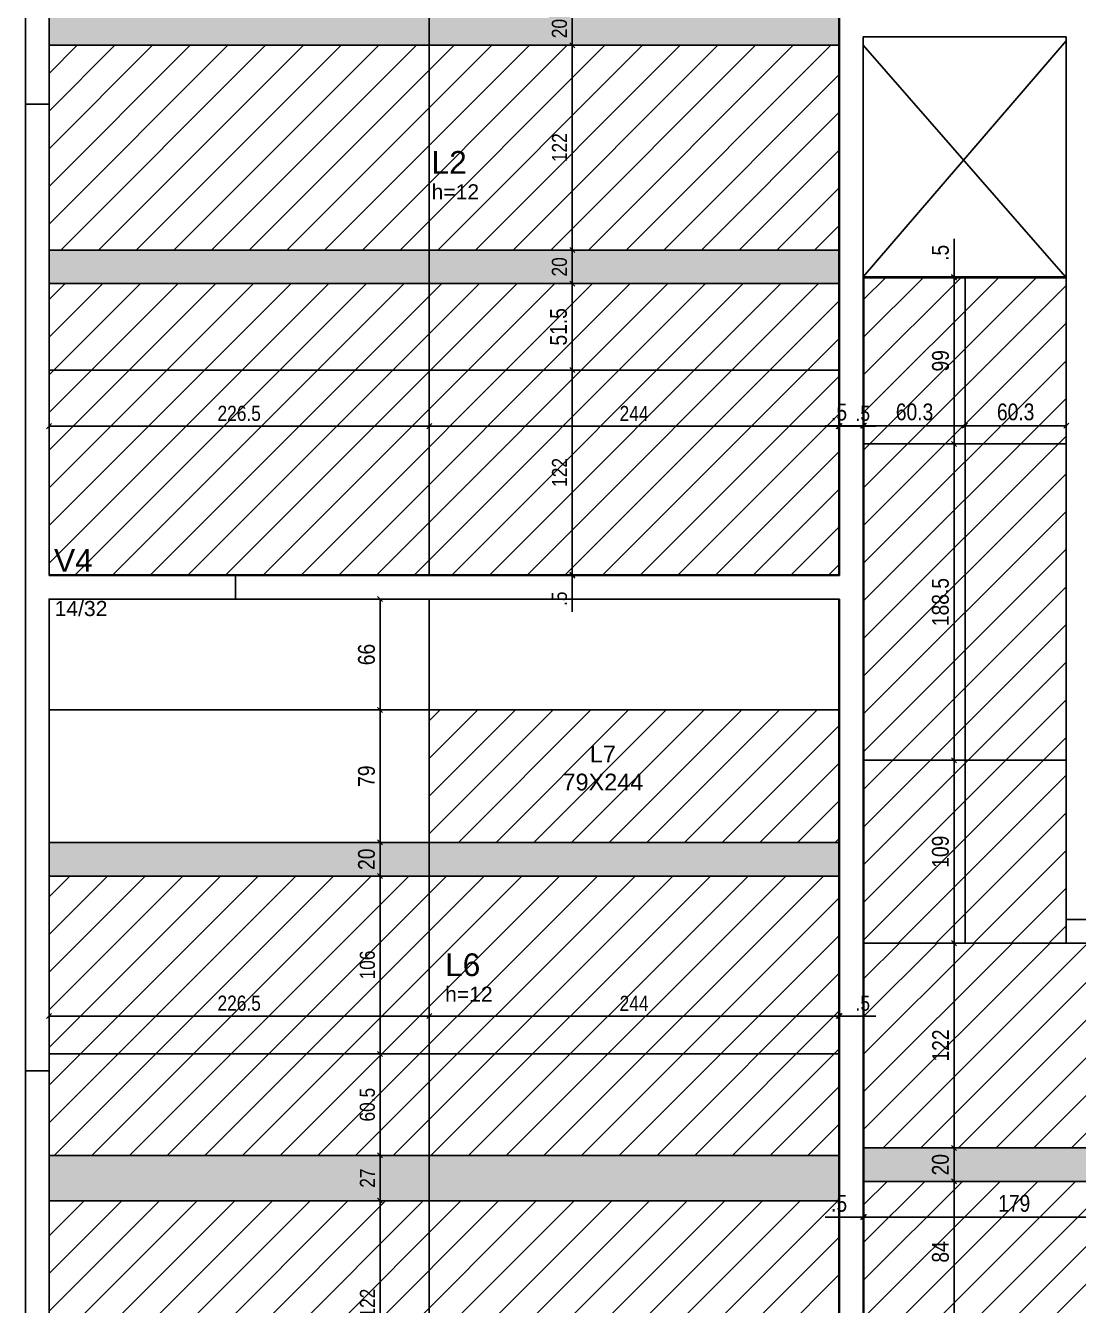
# Model space of a CAD drawing. Header units: millimetres. Extents: x 2319 to 6611, y 404 to 3152.
# Drawn here: x 3524 to 4151, y 1841 to 2603 of the extents above; entities that cross this region are included whole.
import ezdxf

# ---------------------------------------------------------------- set-up
doc = ezdxf.new("R2010")
doc.units = ezdxf.units.MM
for name, color, linetype in [('10', 252, 'Continuous'), ('9', 8, 'Continuous'), ('AUX00', 7, 'Continuous'), ('COTA', 241, 'Continuous'), ('ES-VIGA', 3, 'Continuous'), ('Painéis', 200, 'Continuous'), ('VIG-D', 2, 'Continuous'), ('VIG-N', 4, 'Continuous')]:
    doc.layers.add(name, color=color, linetype=linetype)
doc.layers.add('Hachura', color=251, linetype='Continuous', lineweight=9)
doc.layers.add('REAPROVEITAMENTO', color=251, linetype='Continuous', lineweight=9)
doc.styles.add('COTA TECNICA', font='techl___.ttf', dxfattribs={"height": 10})
doc.styles.add('COTA TECNICA-50', font='techl___.ttf', dxfattribs={"height": 9})
doc.styles.get("Standard").update_dxf_attribs({"font": 'arial.ttf'})
doc.styles.add('TQS_ARIAL', font='arial.ttf')
doc.dimstyles.new('COTA PAINEL-50', dxfattribs={"dimtxt": 9, "dimasz": 3, "dimexe": 3, "dimexo": 3, "dimgap": 3, "dimtad": 1, "dimdec": 1, "dimzin": 12, "dimdsep": 46, "dimtxsty": 'COTA TECNICA-50', "dimblk1": 'OBLIQUE', "dimblk2": 'OBLIQUE', "dimsah": 1, "dimcen": 0.9, "dimclrd": 4, "dimclre": 4, "dimclrt": 240, "dimadec": 1, "dimazin": 3, "dimtfac": 1, "dimtdec": 1, "dimtmove": 0, "dimatfit": 3, "dimfxl": 1, "dimtolj": 1, "dimtzin": 12, "dimarcsym": 0})
doc.dimstyles.new('PAINEL', dxfattribs={"dimtxt": 10, "dimasz": 3, "dimexe": 3, "dimexo": 3, "dimgap": 3, "dimtad": 1, "dimdec": 1, "dimzin": 12, "dimdsep": 46, "dimtxsty": 'COTA TECNICA', "dimblk1": 'OBLIQUE', "dimblk2": 'OBLIQUE', "dimsah": 1, "dimcen": 0.9, "dimclrd": 4, "dimclre": 4, "dimclrt": 240, "dimadec": 1, "dimazin": 3, "dimtfac": 1, "dimtdec": 1, "dimtmove": 0, "dimatfit": 3, "dimfxl": 1, "dimtolj": 1, "dimtzin": 12, "dimarcsym": 0})

# ---------------------------------------------------------------- blocks, each defined once
blk = doc.blocks.new('_Oblique')
at = {"color": 0, "linetype": 'ByBlock', "lineweight": -2}
blk.add_line((-0.5, -0.5), (0.5, 0.5), dxfattribs=at)
blk = doc.blocks.new('*D85')
at = {"layer": 'COTA', "color": 4, "lineweight": -2, "transparency": 16777216}
for p, q in [((3849.19, 2275.99), (3849.19, 2397.99)), ((3852.19, 2275.99), (3852.19, 2275.99))]:
    blk.add_line(p, q, dxfattribs=at)
at = {"layer": 'Defpoints', "color": 0, "transparency": 16777216}
for p in [(3849.19, 2397.99), (3849.19, 2397.99), (3849.19, 2275.99)]:
    blk.add_point(p, dxfattribs=at)
at = {"layer": 'COTA', "color": 4, "lineweight": -2, "transparency": 16777216, "xscale": 3, "yscale": 3, "zscale": 3}
for p, rotation in [((3849.19, 2397.99), 90), ((3849.19, 2275.99), 270)]:
    blk.add_blockref('_Oblique', p, dxfattribs=dict(at, rotation=rotation))
at = {"layer": 'COTA', "color": 240, "transparency": 16777216, "insert": (3841.64, 2336.99), "char_height": 9, "attachment_point": 5, "rotation": 90, "style": 'COTA TECNICA-50'}
blk.add_mtext('\\A1;122', dxfattribs=at)
blk = doc.blocks.new('*D86')
at = {"layer": 'COTA', "color": 4, "lineweight": -2, "transparency": 16777216}
for p, q in [((3849.19, 2449.49), (3849.19, 2469.49)), ((3852.19, 2449.49), (3852.19, 2449.49))]:
    blk.add_line(p, q, dxfattribs=at)
at = {"layer": 'Defpoints', "color": 0, "transparency": 16777216}
for p in [(3849.19, 2469.49), (3849.19, 2469.49), (3849.19, 2449.49)]:
    blk.add_point(p, dxfattribs=at)
at = {"layer": 'COTA', "color": 4, "lineweight": -2, "transparency": 16777216, "xscale": 3, "yscale": 3, "zscale": 3}
for p, rotation in [((3849.19, 2469.49), 90), ((3849.19, 2449.49), 270)]:
    blk.add_blockref('_Oblique', p, dxfattribs=dict(at, rotation=rotation))
at = {"layer": 'COTA', "color": 240, "transparency": 16777216, "insert": (3841.6, 2459.49), "char_height": 9, "attachment_point": 5, "rotation": 90, "style": 'COTA TECNICA-50'}
blk.add_mtext('\\A1;20', dxfattribs=at)
blk = doc.blocks.new('*D87')
at = {"layer": 'COTA', "color": 4, "lineweight": -2, "transparency": 16777216}
blk.add_line((3849.19, 2469.49), (3849.19, 2591.49), dxfattribs=at)
at = {"layer": 'Defpoints', "color": 0, "transparency": 16777216}
for p in [(3849.19, 2591.49), (3849.19, 2591.49), (3849.19, 2469.49)]:
    blk.add_point(p, dxfattribs=at)
at = {"layer": 'COTA', "color": 4, "lineweight": -2, "transparency": 16777216, "xscale": 3, "yscale": 3, "zscale": 3}
for p, rotation in [((3849.19, 2591.49), 90), ((3849.19, 2469.49), 270)]:
    blk.add_blockref('_Oblique', p, dxfattribs=dict(at, rotation=rotation))
at = {"layer": 'COTA', "color": 240, "transparency": 16777216, "insert": (3841.64, 2530.49), "char_height": 9, "attachment_point": 5, "rotation": 90, "style": 'COTA TECNICA-50'}
blk.add_mtext('\\A1;122', dxfattribs=at)
blk = doc.blocks.new('*D88')
at = {"layer": 'COTA', "color": 4, "lineweight": -2, "transparency": 16777216}
for p, q in [((3849.19, 2275.99), (3849.19, 2278.99)), ((3849.19, 2275.99), (3849.19, 2275.49)), ((3849.19, 2275.49), (3849.19, 2253.9))]:
    blk.add_line(p, q, dxfattribs=at)
at = {"layer": 'Defpoints', "color": 0, "transparency": 16777216}
for p in [(3849.19, 2275.99), (3849.19, 2275.49), (3849.19, 2275.49)]:
    blk.add_point(p, dxfattribs=at)
at = {"layer": 'COTA', "color": 4, "lineweight": -2, "transparency": 16777216, "xscale": 3, "yscale": 3, "zscale": 3}
for p, rotation in [((3849.19, 2275.99), 270), ((3849.19, 2275.49), 90)]:
    blk.add_blockref('_Oblique', p, dxfattribs=dict(at, rotation=rotation))
at = {"layer": 'COTA', "color": 240, "transparency": 16777216, "insert": (3841.59, 2261.7), "char_height": 9, "attachment_point": 5, "rotation": 90, "style": 'COTA TECNICA-50'}
blk.add_mtext('\\A1;.5', dxfattribs=at)
blk = doc.blocks.new('*D157')
at = {"layer": 'COTA', "color": 4, "lineweight": -2, "transparency": 16777216}
for p, q in [((3764.03, 2407.86), (3764.03, 2361.55)), ((3537.53, 2364.55), (3764.03, 2364.55))]:
    blk.add_line(p, q, dxfattribs=at)
at = {"layer": 'Defpoints', "color": 0, "transparency": 16777216}
for p in [(3764.03, 2410.86), (3537.53, 2364.55), (3764.03, 2364.55)]:
    blk.add_point(p, dxfattribs=at)
at = {"layer": 'COTA', "color": 4, "lineweight": -2, "transparency": 16777216, "xscale": 3, "yscale": 3, "zscale": 3, "rotation": 180}
blk.add_blockref('_Oblique', (3537.53, 2364.55), dxfattribs=at)
at = {"layer": 'COTA', "color": 4, "lineweight": -2, "transparency": 16777216, "xscale": 3, "yscale": 3, "zscale": 3}
blk.add_blockref('_Oblique', (3764.03, 2364.55), dxfattribs=at)
at = {"layer": 'COTA', "color": 240, "transparency": 16777216, "insert": (3650.78, 2372.15), "char_height": 9, "attachment_point": 5, "style": 'COTA TECNICA-50'}
blk.add_mtext('\\A1;226.5', dxfattribs=at)
blk = doc.blocks.new('*D158')
at = {"layer": 'COTA', "color": 4, "lineweight": -2, "transparency": 16777216}
for p, q in [((4008.03, 2407.86), (4008.03, 2361.55)), ((3764.03, 2364.55), (4008.03, 2364.55))]:
    blk.add_line(p, q, dxfattribs=at)
at = {"layer": 'Defpoints', "color": 0, "transparency": 16777216}
for p in [(4008.03, 2410.86), (3764.03, 2364.55), (4008.03, 2364.55)]:
    blk.add_point(p, dxfattribs=at)
at = {"layer": 'COTA', "color": 4, "lineweight": -2, "transparency": 16777216, "xscale": 3, "yscale": 3, "zscale": 3, "rotation": 180}
blk.add_blockref('_Oblique', (3764.03, 2364.55), dxfattribs=at)
at = {"layer": 'COTA', "color": 4, "lineweight": -2, "transparency": 16777216, "xscale": 3, "yscale": 3, "zscale": 3}
blk.add_blockref('_Oblique', (4008.03, 2364.55), dxfattribs=at)
at = {"layer": 'COTA', "color": 240, "transparency": 16777216, "insert": (3886.03, 2372.11), "char_height": 9, "attachment_point": 5, "style": 'COTA TECNICA-50'}
blk.add_mtext('\\A1;244', dxfattribs=at)
blk = doc.blocks.new('*D89')
at = {"layer": 'COTA', "color": 4, "lineweight": -2, "transparency": 16777216}
for p, q in [((4008.03, 2364.55), (4005.03, 2364.55)), ((4008.03, 2364.55), (4008.53, 2364.55)), ((4008.53, 2364.55), (4030.12, 2364.55))]:
    blk.add_line(p, q, dxfattribs=at)
at = {"layer": 'Defpoints', "color": 0, "transparency": 16777216}
for p in [(4008.03, 2364.55), (4008.53, 2364.55), (4008.53, 2364.55)]:
    blk.add_point(p, dxfattribs=at)
at = {"layer": 'COTA', "color": 4, "lineweight": -2, "transparency": 16777216, "xscale": 3, "yscale": 3, "zscale": 3}
blk.add_blockref('_Oblique', (4008.03, 2364.55), dxfattribs=at)
at = {"layer": 'COTA', "color": 4, "lineweight": -2, "transparency": 16777216, "xscale": 3, "yscale": 3, "zscale": 3, "rotation": 180}
blk.add_blockref('_Oblique', (4008.53, 2364.55), dxfattribs=at)
at = {"layer": 'COTA', "color": 240, "transparency": 16777216, "insert": (4022.32, 2372.15), "char_height": 9, "attachment_point": 5, "style": 'COTA TECNICA-50'}
blk.add_mtext('\\A1;.5', dxfattribs=at)
blk = doc.blocks.new('*D90')
at = {"layer": 'COTA', "color": 4, "lineweight": -2, "transparency": 16777216}
for p, q in [((3849.19, 2397.99), (3849.19, 2449.49)), ((3852.19, 2449.49), (3852.19, 2449.49)), ((3852.19, 2397.99), (3852.19, 2397.99))]:
    blk.add_line(p, q, dxfattribs=at)
at = {"layer": 'Defpoints', "color": 0, "transparency": 16777216}
for p in [(3849.19, 2449.49), (3849.19, 2449.49), (3849.19, 2397.99)]:
    blk.add_point(p, dxfattribs=at)
at = {"layer": 'COTA', "color": 4, "lineweight": -2, "transparency": 16777216, "xscale": 3, "yscale": 3, "zscale": 3}
for p, rotation in [((3849.19, 2449.49), 90), ((3849.19, 2397.99), 270)]:
    blk.add_blockref('_Oblique', p, dxfattribs=dict(at, rotation=rotation))
at = {"layer": 'COTA', "color": 240, "transparency": 16777216, "insert": (3841.08, 2423.74), "char_height": 10, "attachment_point": 5, "rotation": 90, "style": 'COTA TECNICA'}
blk.add_mtext('\\A1;51.5', dxfattribs=at)
blk = doc.blocks.new('*D91')
at = {"layer": 'COTA', "color": 4, "lineweight": -2, "transparency": 16777216}
blk.add_line((3764.03, 2013.09), (4008.03, 2013.09), dxfattribs=at)
at = {"layer": 'Defpoints', "color": 0, "transparency": 16777216}
for p in [(3764.03, 2013.09), (4008.03, 2013.09), (4008.03, 2013.09)]:
    blk.add_point(p, dxfattribs=at)
at = {"layer": 'COTA', "color": 4, "lineweight": -2, "transparency": 16777216, "xscale": 3, "yscale": 3, "zscale": 3, "rotation": 180}
blk.add_blockref('_Oblique', (3764.03, 2013.09), dxfattribs=at)
at = {"layer": 'COTA', "color": 4, "lineweight": -2, "transparency": 16777216, "xscale": 3, "yscale": 3, "zscale": 3}
blk.add_blockref('_Oblique', (4008.03, 2013.09), dxfattribs=at)
at = {"layer": 'COTA', "color": 240, "transparency": 16777216, "insert": (3886.03, 2020.65), "char_height": 9, "attachment_point": 5, "style": 'COTA TECNICA-50'}
blk.add_mtext('\\A1;244', dxfattribs=at)
blk = doc.blocks.new('*D92')
at = {"layer": 'COTA', "color": 4, "lineweight": -2, "transparency": 16777216}
for p, q in [((4008.03, 2013.09), (4005.03, 2013.09)), ((4008.03, 2013.09), (4008.53, 2013.09)), ((4008.53, 2013.09), (4030.12, 2013.09))]:
    blk.add_line(p, q, dxfattribs=at)
at = {"layer": 'Defpoints', "color": 0, "transparency": 16777216}
for p in [(4008.03, 2013.09), (4008.53, 2013.09), (4008.53, 2013.09)]:
    blk.add_point(p, dxfattribs=at)
at = {"layer": 'COTA', "color": 4, "lineweight": -2, "transparency": 16777216, "xscale": 3, "yscale": 3, "zscale": 3}
blk.add_blockref('_Oblique', (4008.03, 2013.09), dxfattribs=at)
at = {"layer": 'COTA', "color": 4, "lineweight": -2, "transparency": 16777216, "xscale": 3, "yscale": 3, "zscale": 3, "rotation": 180}
blk.add_blockref('_Oblique', (4008.53, 2013.09), dxfattribs=at)
at = {"layer": 'COTA', "color": 240, "transparency": 16777216, "insert": (4022.32, 2020.69), "char_height": 9, "attachment_point": 5, "style": 'COTA TECNICA-50'}
blk.add_mtext('\\A1;.5', dxfattribs=at)
blk = doc.blocks.new('*D93')
at = {"layer": 'COTA', "color": 4, "lineweight": -2, "transparency": 16777216}
for p, q in [((3734.76, 2096.5), (3734.76, 1990.5)), ((3735.83, 1990.5), (3731.76, 1990.5))]:
    blk.add_line(p, q, dxfattribs=at)
at = {"layer": 'Defpoints', "color": 0, "transparency": 16777216}
for p in [(3734.76, 2096.5), (3734.76, 1990.5), (3738.83, 1990.5)]:
    blk.add_point(p, dxfattribs=at)
at = {"layer": 'COTA', "color": 4, "lineweight": -2, "transparency": 16777216, "xscale": 3, "yscale": 3, "zscale": 3}
for p, rotation in [((3734.76, 2096.5), 90), ((3734.76, 1990.5), 270)]:
    blk.add_blockref('_Oblique', p, dxfattribs=dict(at, rotation=rotation))
at = {"layer": 'COTA', "color": 240, "transparency": 16777216, "insert": (3727.17, 2043.5), "char_height": 9, "attachment_point": 5, "rotation": 90, "style": 'COTA TECNICA-50'}
blk.add_mtext('\\A1;106', dxfattribs=at)
blk = doc.blocks.new('*D94')
at = {"layer": 'COTA', "color": 4, "lineweight": -2, "transparency": 16777216}
for p, q in [((3734.76, 1990.5), (3734.76, 1930)), ((3735.83, 1930), (3731.76, 1930))]:
    blk.add_line(p, q, dxfattribs=at)
at = {"layer": 'Defpoints', "color": 0, "transparency": 16777216}
for p in [(3734.76, 1990.5), (3734.76, 1930), (3738.83, 1930)]:
    blk.add_point(p, dxfattribs=at)
at = {"layer": 'COTA', "color": 4, "lineweight": -2, "transparency": 16777216, "xscale": 3, "yscale": 3, "zscale": 3}
for p, rotation in [((3734.76, 1990.5), 90), ((3734.76, 1930), 270)]:
    blk.add_blockref('_Oblique', p, dxfattribs=dict(at, rotation=rotation))
at = {"layer": 'COTA', "color": 240, "transparency": 16777216, "insert": (3727.16, 1960.25), "char_height": 9, "attachment_point": 5, "rotation": 90, "style": 'COTA TECNICA-50'}
blk.add_mtext('\\A1;60.5', dxfattribs=at)
blk = doc.blocks.new('*D95')
at = {"layer": 'COTA', "color": 4, "lineweight": -2, "transparency": 16777216}
for p, q in [((3734.76, 1930), (3734.76, 1903)), ((3737.76, 1930), (3737.76, 1930)), ((3735.83, 1903), (3731.76, 1903))]:
    blk.add_line(p, q, dxfattribs=at)
at = {"layer": 'Defpoints', "color": 0, "transparency": 16777216}
for p in [(3734.76, 1930), (3734.76, 1903), (3738.83, 1903)]:
    blk.add_point(p, dxfattribs=at)
at = {"layer": 'COTA', "color": 4, "lineweight": -2, "transparency": 16777216, "xscale": 3, "yscale": 3, "zscale": 3}
for p, rotation in [((3734.76, 1930), 90), ((3734.76, 1903), 270)]:
    blk.add_blockref('_Oblique', p, dxfattribs=dict(at, rotation=rotation))
at = {"layer": 'COTA', "color": 240, "transparency": 16777216, "insert": (3727.2, 1916.5), "char_height": 9, "attachment_point": 5, "rotation": 90, "style": 'COTA TECNICA-50'}
blk.add_mtext('\\A1;27', dxfattribs=at)
blk = doc.blocks.new('*D96')
at = {"layer": 'COTA', "color": 4, "lineweight": -2, "transparency": 16777216}
for p, q in [((3734.76, 1903), (3734.76, 1781)), ((3735.83, 1781), (3731.76, 1781))]:
    blk.add_line(p, q, dxfattribs=at)
at = {"layer": 'Defpoints', "color": 0, "transparency": 16777216}
for p in [(3734.76, 1903), (3734.76, 1781), (3738.83, 1781)]:
    blk.add_point(p, dxfattribs=at)
at = {"layer": 'COTA', "color": 4, "lineweight": -2, "transparency": 16777216, "xscale": 3, "yscale": 3, "zscale": 3}
for p, rotation in [((3734.76, 1903), 90), ((3734.76, 1781), 270)]:
    blk.add_blockref('_Oblique', p, dxfattribs=dict(at, rotation=rotation))
at = {"layer": 'COTA', "color": 240, "transparency": 16777216, "insert": (3727.21, 1842), "char_height": 9, "attachment_point": 5, "rotation": 90, "style": 'COTA TECNICA-50'}
blk.add_mtext('\\A1;122', dxfattribs=at)
blk = doc.blocks.new('*D97')
at = {"layer": 'COTA', "color": 4, "lineweight": -2, "transparency": 16777216}
blk.add_line((3537.53, 2013.09), (3764.03, 2013.09), dxfattribs=at)
at = {"layer": 'Defpoints', "color": 0, "transparency": 16777216}
for p in [(3537.53, 2013.09), (3764.03, 2013.09), (3764.03, 2013.09)]:
    blk.add_point(p, dxfattribs=at)
at = {"layer": 'COTA', "color": 4, "lineweight": -2, "transparency": 16777216, "xscale": 3, "yscale": 3, "zscale": 3, "rotation": 180}
blk.add_blockref('_Oblique', (3537.53, 2013.09), dxfattribs=at)
at = {"layer": 'COTA', "color": 4, "lineweight": -2, "transparency": 16777216, "xscale": 3, "yscale": 3, "zscale": 3}
blk.add_blockref('_Oblique', (3764.03, 2013.09), dxfattribs=at)
at = {"layer": 'COTA', "color": 240, "transparency": 16777216, "insert": (3650.78, 2020.69), "char_height": 9, "attachment_point": 5, "style": 'COTA TECNICA-50'}
blk.add_mtext('\\A1;226.5', dxfattribs=at)
blk = doc.blocks.new('*D38')
at = {"layer": 'COTA', "color": 4, "lineweight": -2, "transparency": 16777216}
blk.add_line((4076.72, 1830.5), (4076.72, 1914.5), dxfattribs=at)
at = {"layer": 'Defpoints', "color": 0, "transparency": 16777216}
for p in [(4076.72, 1914.5), (4076.72, 1914.5), (4076.72, 1830.5)]:
    blk.add_point(p, dxfattribs=at)
at = {"layer": 'COTA', "color": 4, "lineweight": -2, "transparency": 16777216, "xscale": 3, "yscale": 3, "zscale": 3}
for p, rotation in [((4076.72, 1914.5), 90), ((4076.72, 1830.5), 270)]:
    blk.add_blockref('_Oblique', p, dxfattribs=dict(at, rotation=rotation))
at = {"layer": 'COTA', "color": 240, "transparency": 16777216, "insert": (4068.62, 1872.5), "char_height": 10, "attachment_point": 5, "rotation": 90, "style": 'COTA TECNICA'}
blk.add_mtext('\\A1;84', dxfattribs=at)
blk = doc.blocks.new('*D39')
at = {"layer": 'COTA', "color": 4, "lineweight": -2, "transparency": 16777216}
blk.add_line((4076.72, 1914.5), (4076.72, 1934.5), dxfattribs=at)
at = {"layer": 'Defpoints', "color": 0, "transparency": 16777216}
for p in [(4076.72, 1934.5), (4076.72, 1934.5), (4076.72, 1914.5)]:
    blk.add_point(p, dxfattribs=at)
at = {"layer": 'COTA', "color": 4, "lineweight": -2, "transparency": 16777216, "xscale": 3, "yscale": 3, "zscale": 3}
for p, rotation in [((4076.72, 1934.5), 90), ((4076.72, 1914.5), 270)]:
    blk.add_blockref('_Oblique', p, dxfattribs=dict(at, rotation=rotation))
at = {"layer": 'COTA', "color": 240, "transparency": 16777216, "insert": (4068.61, 1924.5), "char_height": 10, "attachment_point": 5, "rotation": 90, "style": 'COTA TECNICA'}
blk.add_mtext('\\A1;20', dxfattribs=at)
blk = doc.blocks.new('*D40')
at = {"layer": 'COTA', "color": 4, "lineweight": -2, "transparency": 16777216}
blk.add_line((4076.72, 1934.5), (4076.72, 2056.5), dxfattribs=at)
at = {"layer": 'Defpoints', "color": 0, "transparency": 16777216}
for p in [(4076.72, 2056.5), (4076.72, 2056.5), (4076.72, 1934.5)]:
    blk.add_point(p, dxfattribs=at)
at = {"layer": 'COTA', "color": 4, "lineweight": -2, "transparency": 16777216, "xscale": 3, "yscale": 3, "zscale": 3}
for p, rotation in [((4076.72, 2056.5), 90), ((4076.72, 1934.5), 270)]:
    blk.add_blockref('_Oblique', p, dxfattribs=dict(at, rotation=rotation))
at = {"layer": 'COTA', "color": 240, "transparency": 16777216, "insert": (4068.66, 1995.5), "char_height": 10, "attachment_point": 5, "rotation": 90, "style": 'COTA TECNICA'}
blk.add_mtext('\\A1;122', dxfattribs=at)
blk = doc.blocks.new('*D44')
at = {"layer": 'COTA', "color": 4, "lineweight": -2, "transparency": 16777216}
blk.add_line((4143.53, 2364.78), (4083.28, 2364.78), dxfattribs=at)
at = {"layer": 'Defpoints', "color": 0, "transparency": 16777216}
for p in [(4083.28, 2364.78), (4083.28, 2364.78), (4143.53, 2364.78)]:
    blk.add_point(p, dxfattribs=at)
at = {"layer": 'COTA', "color": 4, "lineweight": -2, "transparency": 16777216, "xscale": 3, "yscale": 3, "zscale": 3, "rotation": 180}
blk.add_blockref('_Oblique', (4083.28, 2364.78), dxfattribs=at)
at = {"layer": 'COTA', "color": 4, "lineweight": -2, "transparency": 16777216, "xscale": 3, "yscale": 3, "zscale": 3}
blk.add_blockref('_Oblique', (4143.53, 2364.78), dxfattribs=at)
at = {"layer": 'COTA', "color": 240, "transparency": 16777216, "insert": (4113.4, 2373), "char_height": 10, "attachment_point": 5, "style": 'COTA TECNICA'}
blk.add_mtext('\\A1;60.3', dxfattribs=at)
blk = doc.blocks.new('*D45')
at = {"layer": 'COTA', "color": 4, "lineweight": -2, "transparency": 16777216}
blk.add_line((4083.28, 2364.78), (4023.03, 2364.78), dxfattribs=at)
at = {"layer": 'Defpoints', "color": 0, "transparency": 16777216}
for p in [(4023.03, 2364.78), (4023.03, 2364.78), (4083.28, 2364.78)]:
    blk.add_point(p, dxfattribs=at)
at = {"layer": 'COTA', "color": 4, "lineweight": -2, "transparency": 16777216, "xscale": 3, "yscale": 3, "zscale": 3, "rotation": 180}
blk.add_blockref('_Oblique', (4023.03, 2364.78), dxfattribs=at)
at = {"layer": 'COTA', "color": 4, "lineweight": -2, "transparency": 16777216, "xscale": 3, "yscale": 3, "zscale": 3}
blk.add_blockref('_Oblique', (4083.28, 2364.78), dxfattribs=at)
at = {"layer": 'COTA', "color": 240, "transparency": 16777216, "insert": (4053.15, 2373), "char_height": 10, "attachment_point": 5, "style": 'COTA TECNICA'}
blk.add_mtext('\\A1;60.3', dxfattribs=at)
blk = doc.blocks.new('*D46')
at = {"layer": 'COTA', "color": 4, "lineweight": -2, "transparency": 16777216}
for p, q in [((4022.53, 2364.78), (3999.87, 2364.78)), ((4023.03, 2364.78), (4022.53, 2364.78)), ((4023.03, 2364.78), (4026.03, 2364.78))]:
    blk.add_line(p, q, dxfattribs=at)
at = {"layer": 'Defpoints', "color": 0, "transparency": 16777216}
for p in [(4022.53, 2364.78), (4022.53, 2364.78), (4023.03, 2364.78)]:
    blk.add_point(p, dxfattribs=at)
at = {"layer": 'COTA', "color": 4, "lineweight": -2, "transparency": 16777216, "xscale": 3, "yscale": 3, "zscale": 3}
blk.add_blockref('_Oblique', (4022.53, 2364.78), dxfattribs=at)
at = {"layer": 'COTA', "color": 4, "lineweight": -2, "transparency": 16777216, "xscale": 3, "yscale": 3, "zscale": 3, "rotation": 180}
blk.add_blockref('_Oblique', (4023.03, 2364.78), dxfattribs=at)
at = {"layer": 'COTA', "color": 240, "transparency": 16777216, "insert": (4008.2, 2372.89), "char_height": 10, "attachment_point": 5, "style": 'COTA TECNICA'}
blk.add_mtext('\\A1;.5', dxfattribs=at)
blk = doc.blocks.new('*D48')
at = {"layer": 'COTA', "color": 4, "lineweight": -2, "transparency": 16777216}
for p, q in [((4076.72, 2056.5), (4076.72, 2165.5)), ((4077.17, 2165.5), (4079.72, 2165.5)), ((4077.17, 2056.5), (4079.72, 2056.5))]:
    blk.add_line(p, q, dxfattribs=at)
at = {"layer": 'Defpoints', "color": 0, "transparency": 16777216}
for p in [(4074.17, 2165.5), (4076.72, 2165.5), (4074.17, 2056.5)]:
    blk.add_point(p, dxfattribs=at)
at = {"layer": 'COTA', "color": 4, "lineweight": -2, "transparency": 16777216, "xscale": 3, "yscale": 3, "zscale": 3}
for p, rotation in [((4076.72, 2165.5), 90), ((4076.72, 2056.5), 270)]:
    blk.add_blockref('_Oblique', p, dxfattribs=dict(at, rotation=rotation))
at = {"layer": 'COTA', "color": 240, "transparency": 16777216, "insert": (4068.59, 2111), "char_height": 10, "attachment_point": 5, "rotation": 90, "style": 'COTA TECNICA'}
blk.add_mtext('\\A1;109', dxfattribs=at)
blk = doc.blocks.new('*D49')
at = {"layer": 'COTA', "color": 4, "lineweight": -2, "transparency": 16777216}
blk.add_line((4076.72, 2165.5), (4076.72, 2354), dxfattribs=at)
at = {"layer": 'Defpoints', "color": 0, "transparency": 16777216}
for p in [(4076.72, 2354), (4076.72, 2354), (4076.72, 2165.5)]:
    blk.add_point(p, dxfattribs=at)
at = {"layer": 'COTA', "color": 4, "lineweight": -2, "transparency": 16777216, "xscale": 3, "yscale": 3, "zscale": 3}
for p, rotation in [((4076.72, 2354), 90), ((4076.72, 2165.5), 270)]:
    blk.add_blockref('_Oblique', p, dxfattribs=dict(at, rotation=rotation))
at = {"layer": 'COTA', "color": 240, "transparency": 16777216, "insert": (4068.59, 2259.75), "char_height": 10, "attachment_point": 5, "rotation": 90, "style": 'COTA TECNICA'}
blk.add_mtext('\\A1;188.5', dxfattribs=at)
blk = doc.blocks.new('*D50')
at = {"layer": 'COTA', "color": 4, "lineweight": -2, "transparency": 16777216}
blk.add_line((4076.72, 2354), (4076.72, 2453), dxfattribs=at)
at = {"layer": 'Defpoints', "color": 0, "transparency": 16777216}
for p in [(4076.72, 2453), (4076.72, 2453), (4076.72, 2354)]:
    blk.add_point(p, dxfattribs=at)
at = {"layer": 'COTA', "color": 4, "lineweight": -2, "transparency": 16777216, "xscale": 3, "yscale": 3, "zscale": 3}
for p, rotation in [((4076.72, 2453), 90), ((4076.72, 2354), 270)]:
    blk.add_blockref('_Oblique', p, dxfattribs=dict(at, rotation=rotation))
at = {"layer": 'COTA', "color": 240, "transparency": 16777216, "insert": (4068.63, 2403.5), "char_height": 10, "attachment_point": 5, "rotation": 90, "style": 'COTA TECNICA'}
blk.add_mtext('\\A1;99', dxfattribs=at)
blk = doc.blocks.new('*D51')
at = {"layer": 'COTA', "color": 4, "lineweight": -2, "transparency": 16777216}
for p, q in [((4076.72, 2453.5), (4076.72, 2476.16)), ((4076.72, 2453), (4076.72, 2453.5)), ((4076.72, 2453), (4076.72, 2450))]:
    blk.add_line(p, q, dxfattribs=at)
at = {"layer": 'Defpoints', "color": 0, "transparency": 16777216}
for p in [(4076.72, 2453.5), (4076.72, 2453.5), (4076.72, 2453)]:
    blk.add_point(p, dxfattribs=at)
at = {"layer": 'COTA', "color": 4, "lineweight": -2, "transparency": 16777216, "xscale": 3, "yscale": 3, "zscale": 3}
for p, rotation in [((4076.72, 2453.5), 270), ((4076.72, 2453), 90)]:
    blk.add_blockref('_Oblique', p, dxfattribs=dict(at, rotation=rotation))
at = {"layer": 'COTA', "color": 240, "transparency": 16777216, "insert": (4068.61, 2467.83), "char_height": 10, "attachment_point": 5, "rotation": 90, "style": 'COTA TECNICA'}
blk.add_mtext('\\A1;.5', dxfattribs=at)
blk = doc.blocks.new('*D55')
at = {"layer": 'COTA', "color": 4, "lineweight": -2, "transparency": 16777216}
blk.add_line((4202.03, 1893.29), (4023.03, 1893.29), dxfattribs=at)
at = {"layer": 'Defpoints', "color": 0, "transparency": 16777216}
for p in [(4023.03, 1893.29), (4023.03, 1893.29), (4202.03, 1893.29)]:
    blk.add_point(p, dxfattribs=at)
at = {"layer": 'COTA', "color": 4, "lineweight": -2, "transparency": 16777216, "xscale": 3, "yscale": 3, "zscale": 3, "rotation": 180}
blk.add_blockref('_Oblique', (4023.03, 1893.29), dxfattribs=at)
at = {"layer": 'COTA', "color": 4, "lineweight": -2, "transparency": 16777216, "xscale": 3, "yscale": 3, "zscale": 3}
blk.add_blockref('_Oblique', (4202.03, 1893.29), dxfattribs=at)
at = {"layer": 'COTA', "color": 240, "transparency": 16777216, "insert": (4112.53, 1901.4), "char_height": 10, "attachment_point": 5, "style": 'COTA TECNICA'}
blk.add_mtext('\\A1;179', dxfattribs=at)
blk = doc.blocks.new('*D56')
at = {"layer": 'COTA', "color": 4, "lineweight": -2, "transparency": 16777216}
for p, q in [((4022.53, 1893.29), (3999.87, 1893.29)), ((4023.03, 1893.29), (4022.53, 1893.29)), ((4023.03, 1893.29), (4026.03, 1893.29))]:
    blk.add_line(p, q, dxfattribs=at)
at = {"layer": 'Defpoints', "color": 0, "transparency": 16777216}
for p in [(4022.53, 1893.29), (4022.53, 1893.29), (4023.03, 1893.29)]:
    blk.add_point(p, dxfattribs=at)
at = {"layer": 'COTA', "color": 4, "lineweight": -2, "transparency": 16777216, "xscale": 3, "yscale": 3, "zscale": 3}
blk.add_blockref('_Oblique', (4022.53, 1893.29), dxfattribs=at)
at = {"layer": 'COTA', "color": 4, "lineweight": -2, "transparency": 16777216, "xscale": 3, "yscale": 3, "zscale": 3, "rotation": 180}
blk.add_blockref('_Oblique', (4023.03, 1893.29), dxfattribs=at)
at = {"layer": 'COTA', "color": 240, "transparency": 16777216, "insert": (4008.2, 1901.4), "char_height": 10, "attachment_point": 5, "style": 'COTA TECNICA'}
blk.add_mtext('\\A1;.5', dxfattribs=at)
blk = doc.blocks.new('*D102')
at = {"layer": 'COTA', "color": 4, "lineweight": -2, "transparency": 16777216}
blk.add_line((3734.76, 2261.49), (3734.76, 2195.49), dxfattribs=at)
at = {"layer": 'Defpoints', "color": 0, "transparency": 16777216}
for p in [(3734.76, 2261.49), (3734.76, 2195.49), (3734.76, 2195.49)]:
    blk.add_point(p, dxfattribs=at)
at = {"layer": 'COTA', "color": 4, "lineweight": -2, "transparency": 16777216, "xscale": 3, "yscale": 3, "zscale": 3}
for p, rotation in [((3734.76, 2261.49), 90), ((3734.76, 2195.49), 270)]:
    blk.add_blockref('_Oblique', p, dxfattribs=dict(at, rotation=rotation))
at = {"layer": 'COTA', "color": 240, "transparency": 16777216, "insert": (3726.66, 2228.49), "char_height": 10, "attachment_point": 5, "rotation": 90, "style": 'COTA TECNICA'}
blk.add_mtext('\\A1;66', dxfattribs=at)
blk = doc.blocks.new('*D103')
at = {"layer": 'COTA', "color": 4, "lineweight": -2, "transparency": 16777216}
blk.add_line((3734.76, 2195.49), (3734.76, 2116.5), dxfattribs=at)
at = {"layer": 'Defpoints', "color": 0, "transparency": 16777216}
for p in [(3734.76, 2195.49), (3734.76, 2116.5), (3734.76, 2116.5)]:
    blk.add_point(p, dxfattribs=at)
at = {"layer": 'COTA', "color": 4, "lineweight": -2, "transparency": 16777216, "xscale": 3, "yscale": 3, "zscale": 3}
for p, rotation in [((3734.76, 2195.49), 90), ((3734.76, 2116.5), 270)]:
    blk.add_blockref('_Oblique', p, dxfattribs=dict(at, rotation=rotation))
at = {"layer": 'COTA', "color": 240, "transparency": 16777216, "insert": (3726.66, 2156), "char_height": 10, "attachment_point": 5, "rotation": 90, "style": 'COTA TECNICA'}
blk.add_mtext('\\A1;79', dxfattribs=at)
blk = doc.blocks.new('*D104')
at = {"layer": 'COTA', "color": 4, "lineweight": -2, "transparency": 16777216}
for p, q in [((3734.76, 2116.5), (3734.76, 2096.5)), ((3737.76, 2096.5), (3737.76, 2096.5))]:
    blk.add_line(p, q, dxfattribs=at)
at = {"layer": 'Defpoints', "color": 0, "transparency": 16777216}
for p in [(3734.76, 2116.5), (3734.76, 2096.5), (3734.76, 2096.5)]:
    blk.add_point(p, dxfattribs=at)
at = {"layer": 'COTA', "color": 4, "lineweight": -2, "transparency": 16777216, "xscale": 3, "yscale": 3, "zscale": 3}
for p, rotation in [((3734.76, 2116.5), 90), ((3734.76, 2096.5), 270)]:
    blk.add_blockref('_Oblique', p, dxfattribs=dict(at, rotation=rotation))
at = {"layer": 'COTA', "color": 240, "transparency": 16777216, "insert": (3726.66, 2106.5), "char_height": 10, "attachment_point": 5, "rotation": 90, "style": 'COTA TECNICA'}
blk.add_mtext('\\A1;20', dxfattribs=at)
blk = doc.blocks.new('*D107')
at = {"layer": 'COTA', "color": 4, "lineweight": -2, "transparency": 16777216}
for p, q in [((3849.19, 2591.49), (3849.19, 2611.49)), ((3852.19, 2591.49), (3852.19, 2591.49))]:
    blk.add_line(p, q, dxfattribs=at)
at = {"layer": 'Defpoints', "color": 0, "transparency": 16777216}
for p in [(3849.19, 2611.49), (3849.19, 2611.49), (3849.19, 2591.49)]:
    blk.add_point(p, dxfattribs=at)
at = {"layer": 'COTA', "color": 4, "lineweight": -2, "transparency": 16777216, "xscale": 3, "yscale": 3, "zscale": 3}
for p, rotation in [((3849.19, 2611.49), 90), ((3849.19, 2591.49), 270)]:
    blk.add_blockref('_Oblique', p, dxfattribs=dict(at, rotation=rotation))
at = {"layer": 'COTA', "color": 240, "transparency": 16777216, "insert": (3841.6, 2601.49), "char_height": 9, "attachment_point": 5, "rotation": 90, "style": 'COTA TECNICA-50'}
blk.add_mtext('\\A1;20', dxfattribs=at)

msp = doc.modelspace()

# ---------------------------------------------------------------- hatches: boundary and pattern name
at = {"layer": 'Hachura', "linetype": 'ByBlock'}
h = msp.add_hatch(color=256, dxfattribs=at)
h.dxf.hatch_style = 1
h.paths.add_polyline_path([(4008.03, 2591.49), (4008.03, 2611.49), (3537.53, 2611.49), (3537.53, 2591.49)])
h = msp.add_hatch(color=256, dxfattribs=at)
h.dxf.hatch_style = 1
h.paths.add_polyline_path([(3537.03, 2469.49), (3537.03, 2449.49), (4008.03, 2449.49), (4008.03, 2469.49)])
h = msp.add_hatch(color=256, dxfattribs=at)
h.dxf.hatch_style = 1
h.paths.add_polyline_path([(4008.03, 2096.5), (4008.03, 2116.5), (3537.53, 2116.5), (3537.53, 2096.5)])
h = msp.add_hatch(color=256, dxfattribs=at)
h.dxf.hatch_style = 1
h.paths.add_polyline_path([(3537.53, 1930), (3537.53, 1903), (4008.03, 1903), (4008.03, 1930)])
h = msp.add_hatch(color=256, dxfattribs=at)
h.dxf.hatch_style = 1
h.paths.add_polyline_path([(4690.03, 1914.5), (4690.03, 1934.5), (4023.03, 1934.5), (4023.03, 1914.5)])
at = {"layer": 'REAPROVEITAMENTO', "linetype": 'ByBlock'}
h = msp.add_hatch(dxfattribs=at)
h.set_pattern_fill('ANSI31', color=256, scale=5, style=2)
h.set_pattern_definition([(45, (-2035.391, -483.73), (-11.22532, 11.22532), [])])
h.paths.add_polyline_path([(3537.53, 2449.49), (3537.53, 2275.99), (4008.28, 2275.99), (4008.53, 2591.49), (3537.53, 2591.49), (3537.53, 2469.49), (4008.03, 2469.49), (4008.03, 2449.49)])
h = msp.add_hatch(dxfattribs=at)
h.set_pattern_fill('ANSI31', color=256, scale=5, style=2)
h.set_pattern_definition([(45, (-1549.891, -416.187), (-11.22532, 11.22532), [])])
h.paths.add_polyline_path([(4023.03, 2056.5), (4143.53, 2056.5), (4143.53, 2453), (4023.03, 2453)])
h = msp.add_hatch(dxfattribs=at)
h.set_pattern_fill('ANSI31', color=256, scale=5, style=2)
h.set_pattern_definition([(45, (-1926.392, -650.23), (-11.22532, 11.22532), [])])
h.paths.add_polyline_path([(3764.03, 2195.49), (3764.03, 2116.5), (4008.01, 2116.5), (4008.03, 2195.49)])
h = msp.add_hatch(dxfattribs=at)
h.set_pattern_fill('ANSI31', color=256, scale=5, style=2)
h.set_pattern_definition([(45, (-2035.391, -996.724), (-11.22532, 11.22532), [])])
h.paths.add_polyline_path([(3537.53, 2096.5), (3537.53, 1990.5), (3537.53, 1990.5), (3537.53, 1930), (4008.03, 1930), (4008.03, 1903), (3537.53, 1903), (3537.53, 1781), (4008.28, 1781), (4008.53, 2096.5)])
h = msp.add_hatch(dxfattribs=at)
h.set_pattern_fill('ANSI31', color=256, scale=5, style=2)
h.set_pattern_definition([(45, (-1549.891, -955.687), (-11.22532, 11.22532), [])])
h.paths.add_polyline_path([(4023.03, 1934.5), (4690.03, 1934.5), (4690.03, 2056.5), (4023.03, 2056.5)])
h.paths.add_polyline_path([(4690.03, 1914.5), (4023.03, 1914.5), (4023.03, 1580.5), (4143.53, 1580.5), (4143.53, 1765.5), (4198.53, 1765.5), (4198.53, 1830.5), (4690.03, 1830.5)])

# ---------------------------------------------------------------- linework, layer by layer
at = {"layer": '10', "color": 252, "linetype": 'Continuous'}
for p, q in [((4022.53, 2453.51), (4143.53, 2594.15)), ((4022.53, 2591.51), (4143.03, 2453.5)), ((4022.53, 2453.51), (4143.03, 2453.51))]:
    msp.add_line(p, q, dxfattribs=at)
at = {"layer": '9', "color": 8, "linetype": 'Continuous'}
for p, q in [((3537.53, 2275.49), (3537.53, 2756.5)), ((4008.53, 2756.5), (4008.53, 2275.49)), ((4022.53, 1580.5), (4022.53, 2596.5)), ((4022.53, 2596.5), (4143.53, 2596.5)), ((4143.53, 2056.5), (4143.53, 2596.5)), ((4022.53, 2440.5), (4022.53, 2426.5)), ((3523.53, 2110.5), (3523.53, 2426.5)), ((4008.53, 2275.49), (3537.53, 2275.49)), ((3537.53, 1780.5), (3537.53, 2261.49)), ((3537.53, 2261.49), (4008.53, 2261.49)), ((4008.53, 1780.5), (4008.53, 2261.49)), ((3523.53, 1780.5), (3523.53, 2216.46)), ((4022.53, 2096.5), (4022.53, 2110.5)), ((4143.53, 2056.5), (4157.53, 2056.5))]:
    msp.add_line(p, q, dxfattribs=at)
msp.add_lwpolyline([(3524.28, 2770.5), (3523.53, 2770.5), (3523.53, 2361.99)], dxfattribs=at)
at = {"layer": 'ES-VIGA', "linetype": 'Continuous'}
for points in [[(3537.53, 2275.49), (3648.53, 2275.49), (3648.53, 2261.49), (3537.53, 2261.49), (3537.53, 1980.48), (3523.53, 1980.48), (3523.53, 2556.49), (3537.53, 2556.49), (3537.53, 2275.49)], [(4327.53, 2275.5), (4388.53, 2275.5), (4388.53, 2261.5), (4362.53, 2261.5), (4362.53, 2070.5), (4567.53, 2070.5), (4567.53, 2056.5), (4143.53, 2056.5), (4143.53, 2070.5), (4348.53, 2070.5), (4348.53, 2261.5), (4327.53, 2261.5), (4327.53, 2275.5)]]:
    msp.add_lwpolyline(points, dxfattribs=at)
at = {"layer": 'Painéis'}
for p, q in [((3764.03, 2275.99), (3764.03, 2756.5)), ((4008.03, 2275.99), (4008.03, 2756.5)), ((3537.53, 2591.49), (4008.03, 2591.49)), ((3537.53, 2469.49), (4008.03, 2469.49)), ((3537.53, 2449.49), (4008.03, 2449.49)), ((4023.03, 2453), (4023.03, 1580.5)), ((4023.03, 2453), (4143.53, 2453)), ((4083.28, 2453), (4083.28, 2056.5)), ((3537.53, 2397.99), (4008.03, 2397.99)), ((4023.03, 2354), (4143.53, 2354)), ((3537.53, 2275.99), (4008.03, 2275.99)), ((3764.03, 2261.49), (3764.03, 1781)), ((4008.03, 2261.49), (4008.03, 1781)), ((4008.03, 2195.49), (3537.53, 2195.49)), ((4023.03, 2165.5), (4143.53, 2165.5)), ((3537.53, 2116.5), (4008.03, 2116.5)), ((3537.53, 2096.5), (4008.03, 2096.5)), ((4690.03, 2056.5), (4023.03, 2056.5)), ((3537.53, 1990.5), (4008.03, 1990.5)), ((3537.53, 1930), (4008.03, 1930)), ((4690.03, 1934.5), (4023.03, 1934.5)), ((4690.03, 1914.5), (4023.03, 1914.5)), ((3537.53, 1903), (4008.03, 1903))]:
    msp.add_line(p, q, dxfattribs=at)

# ---------------------------------------------------------------- texts
at = {"layer": 'AUX00', "insert": (3832.15, 2174.18), "char_height": 10, "attachment_point": 1}
msp.add_mtext_dynamic_manual_height_columns('\\pxqc;L7^J79X244', width=70.6838, gutter_width=12.5, heights=[-26.88], dxfattribs=at)
at = {"layer": 'VIG-D', "linetype": 'Continuous', "style": 'TQS_ARIAL'}
for s, p in [('h=12', (3765.4, 2499.69)), ('14/32', (3540.81, 2251.42)), ('h=12', (3773.47, 2021.6))]:
    msp.add_text(s, height=9, dxfattribs=at).set_placement(p)
at = {"layer": 'VIG-N', "linetype": 'Continuous', "style": 'TQS_ARIAL'}
for s, p in [('L2', (3765.4, 2514.99)), ('V4', (3540.47, 2277.8)), ('L6', (3773.47, 2036.9))]:
    msp.add_text(s, height=13.5, dxfattribs=at).set_placement(p)

# ---------------------------------------------------------------- dimensions: what is measured, and where the dimension line sits
at = {"layer": 'COTA'}
for base, p1, p2, angle, dimstyle, picture, middle in [((3849.19, 2611.49), (3849.19, 2591.49), (3849.19, 2611.49), 90, 'COTA PAINEL-50', '*D107', (3841.6, 2601.49)), ((3849.19, 2591.49), (3849.19, 2469.49), (3849.19, 2591.49), 90, 'COTA PAINEL-50', '*D87', (3841.64, 2530.49)), ((3849.19, 2469.49), (3849.19, 2449.49), (3849.19, 2469.49), 90, 'COTA PAINEL-50', '*D86', (3841.6, 2459.49)), ((4076.72, 2453.5), (4076.72, 2453), (4076.72, 2453.5), 90, 'PAINEL', '*D51', (4068.61, 2467.83)), ((3849.19, 2449.49), (3849.19, 2397.99), (3849.19, 2449.49), 90, 'PAINEL', '*D90', (3841.08, 2423.74)), ((4076.72, 2453), (4076.72, 2354), (4076.72, 2453), 90, 'PAINEL', '*D50', (4068.63, 2403.5)), ((3849.19, 2397.99), (3849.19, 2275.99), (3849.19, 2397.99), 90, 'COTA PAINEL-50', '*D85', (3841.64, 2336.99)), ((4076.72, 2354), (4076.72, 2165.5), (4076.72, 2354), 90, 'PAINEL', '*D49', (4068.59, 2259.75)), ((3734.76, 2195.49), (3734.76, 2261.49), (3734.76, 2195.49), 90, 'PAINEL', '*D102', (3726.66, 2228.49)), ((3734.76, 2116.5), (3734.76, 2195.49), (3734.76, 2116.5), 90, 'PAINEL', '*D103', (3726.66, 2156)), ((4076.72, 2165.5), (4074.17, 2056.5), (4074.17, 2165.5), 90, 'PAINEL', '*D48', (4068.59, 2111)), ((3734.76, 1990.5), (3734.76, 2096.5), (3738.83, 1990.5), 270, 'COTA PAINEL-50', '*D93', (3727.17, 2043.5)), ((4076.72, 2056.5), (4076.72, 1934.5), (4076.72, 2056.5), 90, 'PAINEL', '*D40', (4068.66, 1995.5)), ((3734.76, 1930), (3734.76, 1990.5), (3738.83, 1930), 270, 'COTA PAINEL-50', '*D94', (3727.16, 1960.25)), ((3734.76, 1903), (3734.76, 1930), (3738.83, 1903), 270, 'COTA PAINEL-50', '*D95', (3727.2, 1916.5)), ((4076.72, 1914.5), (4076.72, 1830.5), (4076.72, 1914.5), 90, 'PAINEL', '*D38', (4068.62, 1872.5)), ((3734.76, 1781), (3734.76, 1903), (3738.83, 1781), 270, 'COTA PAINEL-50', '*D96', (3727.21, 1842))]:
    dim = msp.add_linear_dim(base=base, p1=p1, p2=p2, angle=angle, dimstyle=dimstyle, dxfattribs=at)
    dim.commit()
    dim.dimension.update_dxf_attribs({"geometry": picture, "text_midpoint": middle})
for base, p1, p2, dimstyle, picture, middle in [((3764.03, 2364.55), (3537.53, 2364.55), (3764.03, 2410.86), 'COTA PAINEL-50', '*D157', (3650.78, 2372.15)), ((4008.03, 2364.55), (3764.03, 2364.55), (4008.03, 2410.86), 'COTA PAINEL-50', '*D158', (3886.03, 2372.11)), ((4022.53, 2364.78), (4023.03, 2364.78), (4022.53, 2364.78), 'PAINEL', '*D46', (4008.2, 2372.89)), ((4023.02738407, 2364.7813975), (4083.27738407, 2364.7813975), (4023.02738407, 2364.7813975), 'PAINEL', '*D45', (4053.15238407, 2373.00069575)), ((4083.27738407, 2364.7813975), (4143.52738407, 2364.7813975), (4083.27738407, 2364.7813975), 'PAINEL', '*D44', (4113.40238407, 2373.00069575)), ((3764.03, 2013.09), (3537.53, 2013.09), (3764.03, 2013.09), 'COTA PAINEL-50', '*D97', (3650.78, 2020.69)), ((4008.03, 2013.09), (3764.03, 2013.09), (4008.03, 2013.09), 'COTA PAINEL-50', '*D91', (3886.03, 2020.65)), ((4008.53, 2013.09), (4008.03, 2013.09), (4008.53, 2013.09), 'COTA PAINEL-50', '*D92', (4022.32, 2020.69)), ((4022.53, 1893.29), (4023.03, 1893.29), (4022.53, 1893.29), 'PAINEL', '*D56', (4008.2, 1901.4)), ((4023.03, 1893.29), (4202.03, 1893.29), (4023.03, 1893.29), 'PAINEL', '*D55', (4112.53, 1901.4))]:
    dim = msp.add_linear_dim(base=base, p1=p1, p2=p2, dimstyle=dimstyle, dxfattribs=at)
    dim.commit()
    dim.dimension.update_dxf_attribs({"geometry": picture, "text_midpoint": middle})
dim = msp.add_linear_dim(base=(4008.53, 2364.55), p1=(4008.03, 2364.55), p2=(4008.53, 2364.55), dimstyle='COTA PAINEL-50', dxfattribs=at)
dim.commit()
dim.dimension.update_dxf_attribs({"geometry": '*D89', "text_midpoint": (4022.32, 2364.55), "dimtype": 160})
for base, p1, p2, dimstyle, picture, middle in [((3849.19, 2275.49), (3849.19, 2275.99), (3849.19, 2275.49), 'COTA PAINEL-50', '*D88', (3849.19, 2261.7)), ((3734.76, 2096.5), (3734.76, 2116.5), (3734.76, 2096.5), 'PAINEL', '*D104', (3734.76, 2106.5)), ((4076.72, 1934.5), (4076.72, 1914.5), (4076.72, 1934.5), 'PAINEL', '*D39', (4076.72, 1924.5))]:
    dim = msp.add_linear_dim(base=base, p1=p1, p2=p2, angle=90, dimstyle=dimstyle, dxfattribs=at)
    dim.commit()
    dim.dimension.update_dxf_attribs({"geometry": picture, "text_midpoint": middle, "dimtype": 160})

doc.saveas('drawing.dxf')
